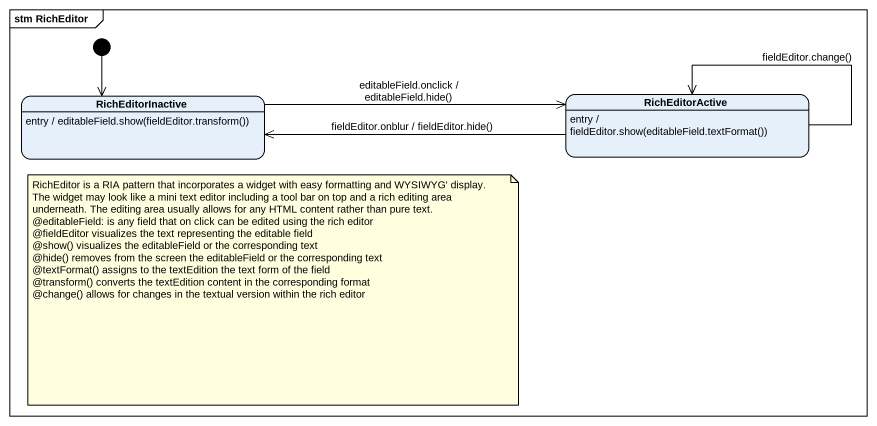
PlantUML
@startuml
mainframe stm RichEditor
hide empty description
state RichEditorInactive
RichEditorInactive : entry / editableField.show(fieldEditor.transform())
state RichEditorActive
RichEditorActive : entry / fieldEditor.show(editableField.textFormat())
[*] --> RichEditorInactive
RichEditorInactive -right-> RichEditorActive : editableField.onclick / editableField.hide()
RichEditorActive -left-> RichEditorInactive : fieldEditor.onblur / fieldEditor.hide()
RichEditorActive --> RichEditorActive : fieldEditor.change()
note as N1
  RichEditor is a RIA pattern that incorporates a widget with easy formatting and WYSIWYG' display. The widget may look like a mini text editor including a tool bar on top and a rich editing area underneath. The editing area usually allows for any HTML content rather than pure text.
  ~@editableField: is any field that on click can be edited using the rich editor
  ~@fieldEditor visualizes the text representing the editable field
  ~@show() visualizes the editableField or the corresponding text
  ~@hide() removes from the screen the editableField or the corresponding text
  ~@textFormat() assigns to the textEdition the text form of the field
  ~@transform() converts the textEdition content in the corresponding format
  ~@change() allows for changes in the textual version within the rich editor
end note
@enduml
